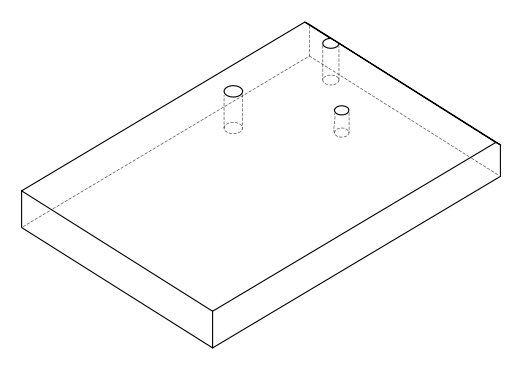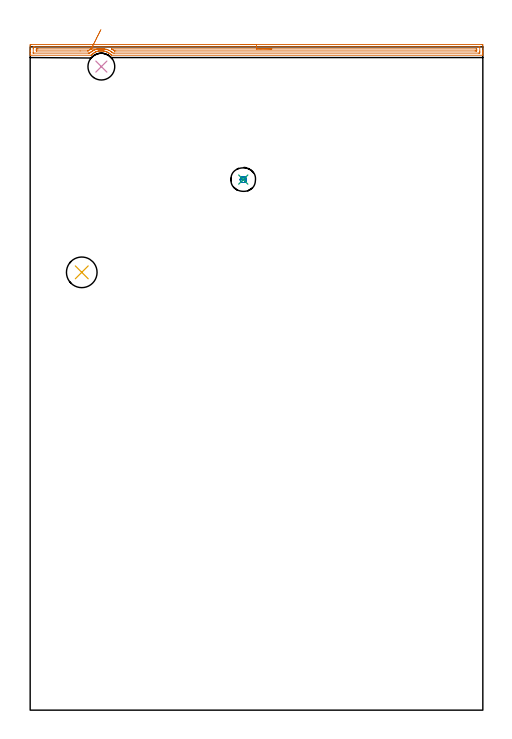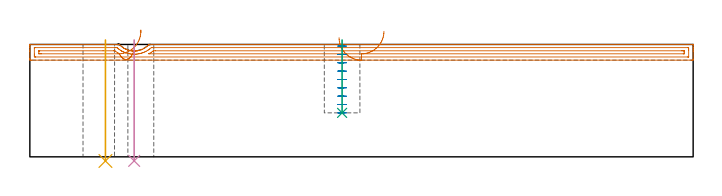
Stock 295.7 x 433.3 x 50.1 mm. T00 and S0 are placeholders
(PLAN: 5 operations, 4 tool changes, 8.6 min)
(1 AREA_MILL | FG_CHAMFER_SURFACE | UGT0205_001 | 7.35 min | 7245 mm3)
(2 MILL_BLIND_HOLE_FROM_SOLID_MATERIAL | STEP1POCKET | UGT0201_130 | Spiral | 0.69 min | 6057 mm3)
(3 BORE_BLIND_HOLE | STEP1POCKET | UGT0332_074 | 0.13 min | 0 mm3)
(4 INDEXABLE_INSERT_DRILL_THROUGH_HOLE_FROM_SOLID | STEP1HOLE | NXT0302_006 | 0.22 min | 11993 mm3)
(5 INDEXABLE_INSERT_DRILL_THROUGH_HOLE_FROM_SOLID_1 | STEP1HOLE_1 | NXT0302_011 | 0.22 min | 15716 mm3)
(TOOL UGT0205_001 | Chamfer Mill 20 x 3 x 45 deg. | D20 FL50 Z2)
(TOOL UGT0201_130 | Carbide End Mill 12.0 | D12 FL15 Z4)
(TOOL UGT0332_074 | 15.8 mm Rough Boring Bar | D15.8)
(TOOL NXT0302_006 | Index. Insert Drill 17.5mm [880-D1750L25-05] | D17.5 PA176 FL88 Z2)
(TOOL NXT0302_011 | Index. Insert Drill 20mm [880-D2000L25-05] | D20 PA176 FL100 Z2)
(OP 1 AREA_MILL)
G17 G21 G94 G90
T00 M6
G54
G17 G0 G90 X137.85 Y434.8 S1061 M3
G43 Z60.1 H0
Z53.1
G94 G1 X137.888 Z52.228 F250.
X138.002 Z51.364
X138.191 Z50.512
X138.453 Z49.68
X138.787 Z48.874
X139.19 Z48.1
X139.658 Z47.364
X140.19 Z46.672
X140.779 Z46.029
X141.422 Z45.44
X142.114 Z44.909
X142.85 Z44.44
X143.624 Z44.037
X144.43 Z43.703
X145.262 Z43.441
X146.114 Z43.252
X146.978 Z43.138
X147.85 Z43.1
X295.095 Y434.799 Z43.101
X295.52 Y434.796 Z43.102
X295.69 Y434.791 Z43.105
X295.7 Y434.378 Z43.519
Y430.86 Z47.034
Y430.293 Z47.604
Y429.981 Z47.915
Y429.414 Z48.482
Y429.102 Z48.793
Y428.099 Z49.8
X295.69 Y427.806 Z50.093
X295.541 Y427.8 Z50.1
X53.256
X53.102 Y427.804 Z50.089
X52.979 Y427.926 Z49.973
X52.962 Y427.943 Z49.956
X52.603 Y428.304 Z49.595
X52.404 Y428.489 Z49.411
X52.364 Y428.523 Z49.377
X52.062 Y428.776 Z49.122
X51.709 Y429.051 Z48.848
X51.636 Y429.102 Z48.796
X51.482 Y429.209 Z48.689
X51.249 Y429.362 Z48.536
X50.815 Y429.619 Z48.279
X50.37 Y429.849 Z48.049
X50.086 Y429.981 Z47.917
X49.978 Y430.032 Z47.868
X49.92 Y430.058 Z47.841
X49.693 Y430.15 Z47.749
X49.597 Y430.186 Z47.713
X49.463 Y430.236 Z47.662
X49.026 Y430.373 Z47.524
X48.794 Y430.436 Z47.462
X48.58 Y430.493 Z47.406
X48.132 Y430.59 Z47.309
X47.984 Y430.613 Z47.285
X47.902 Y430.626 Z47.27
X47.72 Y430.656 Z47.242
X47.685 Y430.662 Z47.236
X47.261 Y430.707 Z47.188
X47.237 Y430.71 Z47.186
X47.185 Y430.713 Z47.183
X47.009 Y430.721 Z47.168
X46.748 Y430.737 Z47.153
X46.734 Y430.738
X46.549 Y430.741 Z47.151
X46.495 Y430.742
X46.41 Y430.744 Z47.152
X46.361 Y430.745 Z47.153
X46.287 Z47.152
X46.251 Y430.742 Z47.153
X46.198 Y430.74 Z47.156
X46.117 Y430.734 Z47.158
X45.99 Y430.728 Z47.168
X45.895 Y430.723 Z47.173
X45.812 Y430.714 Z47.18
X45.449 Y430.681 Z47.218
X45.224 Y430.647 Z47.25
X45.001 Y430.615 Z47.284
X44.761 Y430.567 Z47.332
X44.554 Y430.525 Z47.372
X44.448 Y430.497 Z47.398
X44.332 Y430.466 Z47.427
X44.153 Y430.421 Z47.473
X44.106 Y430.409 Z47.485
X43.886 Y430.342 Z47.55
X43.648 Y430.274 Z47.626
X43.536 Y430.236 Z47.662
X43.44 Y430.196 Z47.699
X43.15 Y430.084 Z47.814
X42.766 Y429.917 Z47.982
X42.704 Y429.886 Z48.013
X42.547 Y429.805 Z48.091
X42.364 Y429.714 Z48.186
X42.315 Y429.689 Z48.211
X41.871 Y429.439 Z48.46
X41.749 Y429.363 Z48.536
X41.359 Y429.094 Z48.805
X40.977 Y428.81 Z49.09
X40.603 Y428.489 Z49.41
X40.083 Y427.991 Z49.908
X39.923 Y427.822 Z50.076
X39.898 Y427.806 Z50.092
X39.87 Y427.8 Z50.1
X0.158
X0.01 Y427.806 Z50.093
X0. Y428.1 Z49.799
Y428.477 Z49.422
Y429.102 Z48.793
Y430.293 Z47.604
Y430.86 Z47.034
Y434.094 Z43.802
X0.003 Y434.378 Z43.519
X0.01 Y434.791 Z43.105
X0.18 Y434.796 Z43.102
X0.605 Y434.8 Z43.1
X147.85
Y433.386 Z44.514
X293.311 Y433.385 Z44.515
X293.426
X293.667 Y433.38 Z44.52
X293.69 Y433.379 Z44.521
X293.694 Y433.361 Z44.539
X293.698 Y433.332 Z44.568
X293.699 Y433.304 Z44.596
X293.7 Y433.115 Z44.785
Y430.477 Z47.423
X293.699 Y429.981 Z47.919
X293.697 Y429.6 Z48.3
X293.69 Y429.221 Z48.679
X293.311 Y429.216 Z48.684
X293.195 Y429.215 Z48.685
X54.926
X54.148 Y429.221 Z48.679
X53.404 Y429.835 Z48.065
X53.256 Y429.95 Z47.95
X53.213 Y429.981 Z47.919
X52.71 Y430.324 Z47.576
X52.364 Y430.539 Z47.361
X51.788 Y430.86 Z47.04
X51.471 Y431.022 Z46.878
X51.153 Y431.174 Z46.726
X50.579 Y431.411 Z46.489
X50.228 Y431.536 Z46.364
X49.73 Y431.697 Z46.203
X49.686 Y431.709 Z46.191
X49.571 Y431.74 Z46.16
X48.794 Y431.919 Z45.981
X48.567 Y431.964 Z45.936
X47.902 Y432.063 Z45.837
X47.532 Y432.104 Z45.796
X47.009 Y432.138 Z45.762
X46.591 Y432.152 Z45.748
X46.117 Y432.149 Z45.751
X45.724 Y432.127 Z45.773
X45.224 Y432.08 Z45.82
X44.919 Y432.041 Z45.859
X44.332 Y431.944 Z45.956
X44.159 Y431.91 Z45.99
X43.44 Y431.745 Z46.155
X43.418 Y431.74 Z46.16
X42.755 Y431.535 Z46.365
X42.666 Y431.505 Z46.395
X42.547 Y431.461 Z46.439
X42.115 Y431.286 Z46.614
X41.655 Y431.085 Z46.815
X41.502 Y431.011 Z46.889
X41.201 Y430.86 Z47.04
X40.917 Y430.708 Z47.192
X40.857 Y430.674 Z47.226
X40.763 Y430.619 Z47.281
X40.364 Y430.374 Z47.526
X39.87 Y430.038 Z47.862
X39.837 Y430.014 Z47.886
X39.794 Y429.981 Z47.919
X39.343 Y429.621 Z48.279
X38.978 Y429.318 Z48.582
X38.857 Y429.22 Z48.68
X38.085 Y429.215 Z48.685
X37.971
X2.389
X2.274
X2.033 Y429.22 Z48.68
X2.011 Y429.221 Z48.679
X2.006 Y429.239 Z48.661
X2.002 Y429.268 Z48.632
X2.001 Y429.296 Z48.604
X2. Y429.485 Z48.415
Y432.123 Z45.777
X2.001 Y432.619 Z45.281
X2.003 Y433. Z44.9
X2.01 Y433.379 Z44.521
X2.389 Y433.384 Z44.516
X2.505 Y433.385 Z44.515
X147.85 Y433.386 Z44.514
Y431.972 Z45.928
X291.291 Y431.971 Z45.929
X291.526 Y431.97 Z45.93
X291.604 Y431.968 Z45.932
X291.664 Y431.965 Z45.935
X291.69 Y431.956 Z45.944
X291.693 Y431.911 Z45.989
X291.697 Y431.74 Z46.16
X291.7 Y431.568 Z46.332
X291.698 Y430.86 Z47.04
X291.696 Y430.693 Z47.207
X291.69 Y430.638 Z47.262
X291.642 Y430.635 Z47.265
X291.526 Y430.633 Z47.267
X290.868 Y430.629 Z47.271
X290.633
X55.933 Y430.628 Z47.272
X55.275 Y430.629 Z47.271
X55.159 Y430.632 Z47.268
X55.101 Y430.635 Z47.265
X55.075 Y430.639 Z47.261
X55.041 Y430.661 Z47.239
X54.776 Y430.86 Z47.04
X54.148 Y431.308 Z46.592
X53.446 Y431.74 Z46.16
X53.256 Y431.853 Z46.047
X53.089 Y431.954 Z45.946
X53.075 Y431.966 Z45.934
X53.156 Y431.971 Z45.929
X147.85 Y431.972 Z45.928
X148.722 Z45.967
X149.586 Z46.08
X150.438 Z46.269
X151.27 Z46.532
X152.076 Z46.865
X152.85 Z47.268
X153.586 Z47.737
X154.278 Z48.268
X154.921 Z48.857
X155.51 Z49.501
X156.042 Z50.193
X156.51 Z50.928
X156.913 Z51.702
X157.247 Z52.508
X157.509 Z53.34
X157.698 Z54.192
X157.812 Z55.057
X157.85 Z55.928
G0 Z60.1
X46.207 Y444.599
Z46.719
G1 X45.935 Y444.054 Z46.095
X45.64 Y443.462 Z45.526
X45.323 Y442.828 Z45.018
X44.988 Y442.157 Z44.572
X44.637 Y441.453 Z44.194
X44.273 Y440.723 Z43.886
X43.897 Y439.971 Z43.651
X43.515 Y439.204 Z43.489
X43.127 Y438.428 Z43.403
X42.737 Y437.647 Z43.392
X42.349 Y436.869 Z43.458
X41.964 Y436.099 Z43.599
X41.587 Y435.342 Z43.815
X41.219 Y434.606 Z44.104
X40.864 Y433.894 Z44.463
X40.524 Y433.214 Z44.89
X40.203 Y432.569 Z45.382
X39.901 Y431.965 Z45.935
X39.891 Y431.945 Z45.955
X39.87 Y431.93 Z45.97
X39.749 Y431.859 Z46.041
X39.543 Y431.74 Z46.16
X39.193 Y431.527 Z46.373
X38.978 Y431.393 Z46.507
X38.225 Y430.86 Z47.04
X37.917 Y430.636 Z47.264
X37.757 Y430.633 Z47.267
X37.427 Y430.63 Z47.27
X32.632 Y430.628 Z47.272
X4.409 Y430.629 Z47.271
X4.174 Y430.63 Z47.27
X4.096 Y430.632 Z47.268
X4.036 Y430.635 Z47.265
X4.01 Y430.644 Z47.256
X4.007 Y430.689 Z47.211
X4.003 Y430.86 Z47.04
X4.001 Y431.032 Z46.868
X4.002 Y431.74 Z46.16
X4.004 Y431.907 Z45.993
X4.01 Y431.962 Z45.938
X4.058 Y431.965 Z45.935
X4.174 Y431.967 Z45.933
X4.832 Y431.971 Z45.929
X5.067
X39.635
X39.901 Y431.965 Z45.935
X40.769 Y431.927 Z46.011
X41.628 Y431.889 Z46.163
X42.47 Y431.852 Z46.389
X43.288 Y431.817 Z46.687
X44.078 Y431.782 Z47.056
X44.833 Y431.749 Z47.492
X45.547 Y431.717 Z47.993
X46.214 Y431.688 Z48.554
X46.83 Y431.661 Z49.171
X47.391 Y431.636 Z49.839
X47.89 Y431.614 Z50.554
X48.326 Y431.595 Z51.31
X48.694 Y431.579 Z52.1
X48.992 Y431.566 Z52.92
X49.217 Y431.556 Z53.763
X49.368 Y431.549 Z54.622
X49.444 Y431.546 Z55.491
Z56.364
G0 Z60.1
M5
M2
(OP 2 MILL_BLIND_HOLE_FROM_SOLID_MATERIAL)
G17 G21 G94 G90
T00 M6
G54
G17 G0 G90 X139.2 Y346.6 S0 M3
G43 Z60.1 H0
Z49.378
G94 G3 X139.941 Y347.809 R0.832 F250.
X138.315 Y348.337 R1.209
X137.463 Y345.715 R1.95
X138.315 Y348.337 R-1.95
X137.889 Y347.026 R0.975
X139.2 Y346.6 R0.975
G0 Z45.656
G3 X139.941 Y347.809 R0.832
X138.315 Y348.337 R1.209
X137.463 Y345.715 R1.95
X138.315 Y348.337 R-1.95
X137.889 Y347.026 R0.975
X139.2 Y346.6 R0.975
G0 Z41.933
G3 X139.941 Y347.809 R0.832
X138.315 Y348.337 R1.209
X137.463 Y345.715 R1.95
X138.315 Y348.337 R-1.95
X137.889 Y347.026 R0.975
X139.2 Y346.6 R0.975
G0 Z38.211
G3 X139.941 Y347.809 R0.832
X138.315 Y348.337 R1.209
X137.463 Y345.715 R1.95
X138.315 Y348.337 R-1.95
X137.889 Y347.026 R0.975
X139.2 Y346.6 R0.975
G0 Z34.489
G3 X139.941 Y347.809 R0.832
X138.315 Y348.337 R1.209
X137.463 Y345.715 R1.95
X138.315 Y348.337 R-1.95
X137.889 Y347.026 R0.975
X139.2 Y346.6 R0.975
G0 Z30.767
G3 X139.941 Y347.809 R0.832
X138.315 Y348.337 R1.209
X137.463 Y345.715 R1.95
X138.315 Y348.337 R-1.95
X137.889 Y347.026 R0.975
X139.2 Y346.6 R0.975
G0 Z27.044
G3 X139.941 Y347.809 R0.832
X138.315 Y348.337 R1.209
X137.463 Y345.715 R1.95
X138.315 Y348.337 R-1.95
X137.889 Y347.026 R0.975
X139.2 Y346.6 R0.975
G0 Z23.322
G3 X139.941 Y347.809 R0.832
X138.315 Y348.337 R1.209
X137.463 Y345.715 R1.95
X138.315 Y348.337 R-1.95
X137.889 Y347.026 R0.975
X139.2 Y346.6 R0.975
G0 Z19.6
G3 X139.941 Y347.809 R0.832
X138.315 Y348.337 R1.209
X137.463 Y345.715 R1.95
X138.315 Y348.337 R-1.95
X137.889 Y347.026 R0.975
X139.2 Y346.6 R0.975
G0 Z60.1
M5
M2
(OP 3 BORE_BLIND_HOLE)
G17 G21 G94 G90
T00 M6
G54
G17 G0 G90 X139.2 Y346.6 S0 M3
G43 Z60.1 H0
G94 G85 G98 Z19.6 F250. R52.1
G80
M5
M2
(OP 4 INDEXABLE_INSERT_DRILL_THROUGH_HOLE_FROM_SOLID)
G17 G21 G94 G90
T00 M6
G54
G17 G0 G90 X46.5 Y420.4 S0 M3
G43 Z60.1 H1
G94 G81 G98 Z-1.806 F250. R52.1
G80
M5
M2
(OP 5 INDEXABLE_INSERT_DRILL_THROUGH_HOLE_FROM_SOLID_1)
G17 G21 G94 G90
T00 M6
G54
G17 G0 G90 X33.7 Y286. S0 M3
G43 Z60.1 H1
G94 G81 G98 Z-1.849 F250. R52.1
G80
M5
M2
